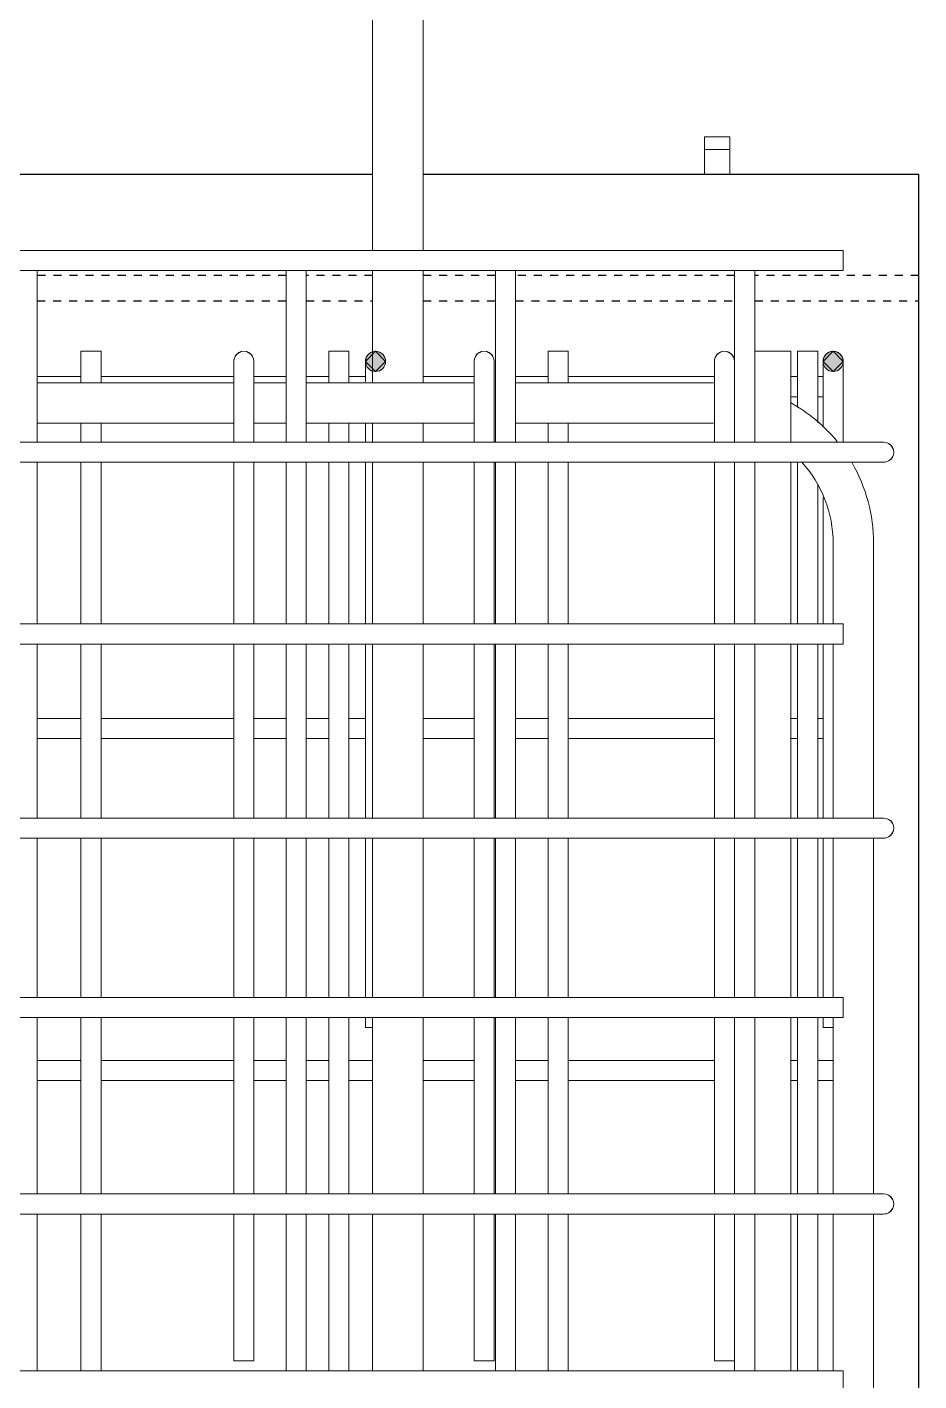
# Model space of a CAD drawing. Header units: millimetres. Extents: x -14581 to 6741, y -2784 to 21137.
# Drawn here: x -12387 to -12034, y 3222 to 3758 of the extents above; entities that cross this region are included whole.
import ezdxf

# ---------------------------------------------------------------- set-up
doc = ezdxf.new("R2010")
doc.units = ezdxf.units.MM
doc.linetypes.add('Dash', pattern=[6.36, 3.18, -3.18])
for name, color, linetype, lineweight in [('A-GENM', 13, 'Continuous', 18), ('A-WALL', 113, 'Continuous', 25), ('A-WALL-HDLN', 110, 'Dash', 25), ('S-RBAR', 171, 'Continuous', 18)]:
    doc.layers.add(name, color=color, linetype=linetype, lineweight=lineweight)

# ---------------------------------------------------------------- blocks, each defined once
blk = doc.blocks.new('RR spread anchor face based - RR-SA-3_0-200-1726827-Elevation Front Copy 1')
at = {"layer": 'A-GENM'}
for p, q in [((-12620.80383016151, 3709.999999999211), (-12620.80383016151, 3714.999999999211)), ((-12620.80383016151, 3714.999999999211), (-12610.80383016151, 3714.999999999211)), ((-12610.80383016151, 3714.999999999211), (-12610.80383016151, 3709.999999999211)), ((-12620.80383016151, 3699.999999999595), (-12620.80383016151, 3709.999999999211)), ((-12610.80383016151, 3709.999999999211), (-12620.80383016151, 3709.999999999211)), ((-12610.80383016151, 3709.999999999211), (-12610.80383016151, 3699.999999999595))]:
    blk.add_line(p, q, dxfattribs=at)

msp = doc.modelspace()

# ---------------------------------------------------------------- hatches: boundary and pattern name
at = {"layer": 'S-RBAR'}
h = msp.add_hatch(color=256, dxfattribs=at)
edge = h.paths.add_edge_path()
edge.add_arc((-12249.19798223637, 3625.999999999212), 4, 0, 360)
for points in [[(-12249.19798223637, 3621.999999999216), (-12245.19798223637, 3625.999999999217), (-12249.19798223637, 3629.999999999218), (-12253.19798223637, 3625.999999999217)], [(-12067.80383016152, 3621.999999999216), (-12063.80383016152, 3625.999999999217), (-12067.80383016152, 3629.999999999218), (-12071.80383016152, 3625.999999999217)]]:
    msp.add_hatch(color=256, dxfattribs=at).paths.add_polyline_path(points)
h = msp.add_hatch(color=256, dxfattribs=at)
edge = h.paths.add_edge_path()
edge.add_arc((-12067.80383016152, 3625.999999999212), 3.999999999998181, 0, 360)

# ---------------------------------------------------------------- linework, layer by layer
at = {"layer": 'A-WALL'}
for p, q in [((-12250.36633016154, 3699.999999999594), (-12733.80383016153, 3699.999999999594)), ((-12033.80383016152, 3699.999999999594), (-12230.36633016154, 3699.999999999594)), ((-12033.80383016152, 3039.999999999594), (-12033.80383016152, 3699.999999999594))]:
    msp.add_line(p, q, dxfattribs=at)
at = {"layer": 'A-WALL-HDLN'}
for p, q in [((-12284.65446422929, 3659.999999999213), (-12383.34239174051, 3659.999999999213)), ((-12250.36633016154, 3659.999999999213), (-12276.65446422929, 3659.999999999213)), ((-12201.71653671807, 3659.999999999213), (-12230.36633016154, 3659.999999999213)), ((-12106.90360920685, 3659.999999999213), (-12193.71653671807, 3659.999999999213)), ((-12033.80383016152, 3659.999999999213), (-12098.90360920685, 3659.999999999213)), ((-12383.34239174051, 3649.999999999978), (-12284.65446422929, 3649.999999999979)), ((-12276.65446422929, 3649.999999999979), (-12250.36633016154, 3649.999999999979)), ((-12230.36633016154, 3649.999999999979), (-12201.71653671807, 3649.999999999979)), ((-12193.71653671807, 3649.999999999979), (-12106.90360920685, 3649.99999999998)), ((-12098.90360920685, 3649.99999999998), (-12033.80383016152, 3649.99999999998))]:
    msp.add_line(p, q, dxfattribs=at)
at = {"layer": 'S-RBAR'}
for p, q in [((-12250.36633016154, 4680.000000000216), (-12250.36633016154, 3669.999999999594)), ((-12230.36633016154, 4680.000000000216), (-12230.36633016154, 3669.999999999594)), ((-12063.80383016152, 3669.999999999594), (-12823.80383016152, 3669.999999999594)), ((-12063.80383016152, 3669.999999999594), (-12063.80383016152, 3661.999999999594)), ((-12063.80383016152, 3661.999999999594), (-12823.80383016152, 3661.999999999594)), ((-12383.34239174051, 3593.999999999214), (-12383.34239174051, 3661.999999999595)), ((-12284.65446422929, 3593.999999999214), (-12284.65446422929, 3661.999999999595)), ((-12276.65446422929, 3593.999999999214), (-12276.65446422929, 3661.999999999595)), ((-12250.36633016154, 3661.999999999593), (-12250.36633016154, 3617.499999999598)), ((-12230.36633016154, 3661.999999999593), (-12230.36633016154, 3617.499999999598)), ((-12201.71653671807, 3593.999999999214), (-12201.71653671807, 3661.999999999595)), ((-12193.71653671807, 3593.999999999214), (-12193.71653671807, 3661.999999999595)), ((-12106.90360920685, 3593.999999999214), (-12106.90360920685, 3661.999999999595)), ((-12098.90360920685, 3593.999999999214), (-12098.90360920685, 3661.999999999595)), ((-12358.00814823526, 3629.999999999213), (-12366.00814823526, 3629.999999999213)), ((-12366.00814823526, 3617.499999999598), (-12366.00814823526, 3629.999999999213)), ((-12358.00814823526, 3617.499999999598), (-12358.00814823526, 3629.999999999213)), ((-12259.75631401528, 3629.999999999213), (-12267.75631401528, 3629.999999999213)), ((-12267.75631401528, 3617.499999999598), (-12267.75631401528, 3629.999999999213)), ((-12259.75631401528, 3617.499999999598), (-12259.75631401528, 3629.999999999213)), ((-12249.19798223637, 3629.999999999218), (-12253.19798223637, 3625.999999999217)), ((-12245.19798223637, 3625.999999999217), (-12249.19798223637, 3629.999999999218)), ((-12172.78987546476, 3629.999999999213), (-12180.78987546476, 3629.999999999213)), ((-12180.78987546476, 3617.499999999598), (-12180.78987546476, 3629.999999999213)), ((-12172.78987546476, 3617.499999999598), (-12172.78987546476, 3629.999999999213)), ((-12084.55383016151, 3629.999999999213), (-12098.90360920685, 3629.999999999213)), ((-12084.55383016151, 3593.999999999213), (-12084.55383016151, 3629.999999999213)), ((-12073.93073907951, 3629.999999999213), (-12081.9307390795, 3629.999999999213)), ((-12081.9307390795, 3607.747171548732), (-12081.9307390795, 3629.999999999213)), ((-12073.93073907951, 3601.608555644903), (-12073.93073907951, 3629.999999999213)), ((-12067.80383016152, 3629.999999999218), (-12071.80383016152, 3625.999999999217)), ((-12063.80383016152, 3625.999999999217), (-12067.80383016152, 3629.999999999218)), ((-12305.41103401796, 3594.179344907723), (-12305.41103401796, 3625.999999999203)), ((-12297.41103401796, 3594.179344907723), (-12297.41103401796, 3625.999999999203)), ((-12253.19798223637, 3625.999999999212), (-12253.19798223637, 3617.922472957413)), ((-12253.19798223637, 3625.999999999217), (-12249.19798223637, 3621.999999999216)), ((-12249.19798223637, 3621.999999999216), (-12245.19798223637, 3625.999999999217)), ((-12210.15698254872, 3594.179344907723), (-12210.15698254872, 3625.999999999203)), ((-12202.15698254872, 3594.179344907723), (-12202.15698254872, 3625.999999999203)), ((-12114.90293107948, 3594.179344907723), (-12114.90293107948, 3625.999999999203)), ((-12071.80383016152, 3625.999999999212), (-12071.80383016152, 3605.999999999213)), ((-12071.80383016152, 3625.999999999217), (-12067.80383016152, 3621.999999999216)), ((-12067.80383016152, 3621.999999999216), (-12063.80383016152, 3625.999999999217)), ((-12063.80383016152, 3625.999999999212), (-12063.80383016152, 3605.999999999213)), ((-12366.00814823526, 3619.999999999593), (-12383.34239174051, 3619.999999999593)), ((-12305.41103401796, 3617.499999999598), (-12383.34239174051, 3617.499999999598)), ((-12305.41103401796, 3619.999999999593), (-12358.00814823526, 3619.999999999593)), ((-12284.65446422929, 3619.999999999593), (-12297.41103401796, 3619.999999999593)), ((-12284.65446422929, 3617.499999999598), (-12297.41103401796, 3617.499999999598)), ((-12267.75631401528, 3619.999999999593), (-12276.65446422929, 3619.999999999593)), ((-12210.15698254872, 3617.499999999598), (-12276.65446422929, 3617.499999999598)), ((-12253.19798223637, 3619.999999999593), (-12259.75631401528, 3619.999999999593)), ((-12210.15698254872, 3619.999999999593), (-12230.36633016154, 3619.999999999593)), ((-12180.78987546476, 3619.999999999593), (-12193.71653671807, 3619.999999999593)), ((-12115.30383016152, 3617.499999999598), (-12193.71653671807, 3617.499999999598)), ((-12114.90293107948, 3619.999999999593), (-12172.78987546476, 3619.999999999593)), ((-12081.9307390795, 3619.999999999593), (-12084.55383016151, 3619.999999999593)), ((-12071.80383016152, 3619.999999999593), (-12073.9307390795, 3619.999999999593)), ((-12081.9307390795, 3611.999999999593), (-12084.55383016151, 3611.999999999593)), ((-12071.80383016152, 3611.999999999593), (-12073.9307390795, 3611.999999999593)), ((-12071.80383016152, 3605.999999999213), (-12071.80383016152, 3599.976521031158)), ((-12063.80383016152, 3605.999999999213), (-12063.80383016152, 3593.999999999214)), ((-12305.41103401796, 3601.499999999599), (-12383.34239174051, 3601.499999999599)), ((-12366.00814823526, 3593.999999999214), (-12366.00814823526, 3601.499999999599)), ((-12358.00814823526, 3593.999999999214), (-12358.00814823526, 3601.499999999599)), ((-12284.65446422929, 3601.499999999599), (-12297.41103401796, 3601.499999999599)), ((-12210.15698254872, 3601.499999999599), (-12276.65446422929, 3601.499999999599)), ((-12267.75631401528, 3593.999999999214), (-12267.75631401528, 3601.499999999599)), ((-12259.75631401528, 3593.999999999214), (-12259.75631401528, 3601.499999999599)), ((-12253.19798223637, 3601.499999999598), (-12253.19798223637, 3593.999999999214)), ((-12250.36633016154, 3601.499999999598), (-12250.36633016154, 3593.999999999213)), ((-12230.36633016154, 3601.499999999598), (-12230.36633016154, 3593.999999999213)), ((-12115.30383016152, 3601.499999999599), (-12193.71653671807, 3601.499999999599)), ((-12180.78987546476, 3593.999999999214), (-12180.78987546476, 3601.499999999599)), ((-12172.78987546476, 3593.999999999214), (-12172.78987546476, 3601.499999999599)), ((-12443.80383016152, 3593.999999999213), (-12083.80383016152, 3593.999999999213)), ((-12047.80383016152, 3593.999999999213), (-12083.80383016152, 3593.999999999213)), ((-12443.80383016152, 3585.999999999213), (-12083.80383016152, 3585.999999999213)), ((-12383.34239174051, 3521.999999999595), (-12383.34239174051, 3585.999999999212)), ((-12366.00814823526, 3521.999999999595), (-12366.00814823526, 3585.999999999213)), ((-12358.00814823526, 3521.999999999595), (-12358.00814823526, 3585.999999999213)), ((-12305.41103401796, 3585.999999999213), (-12305.41103401796, 3521.999999999596)), ((-12297.41103401796, 3585.999999999213), (-12297.41103401796, 3521.999999999596)), ((-12284.65446422929, 3521.999999999595), (-12284.65446422929, 3585.999999999212)), ((-12276.65446422929, 3521.999999999595), (-12276.65446422929, 3585.999999999212)), ((-12267.75631401528, 3521.999999999595), (-12267.75631401528, 3585.999999999213)), ((-12259.75631401528, 3521.999999999595), (-12259.75631401528, 3585.999999999213)), ((-12253.19798223637, 3585.999999999213), (-12253.19798223637, 3521.999999999595)), ((-12250.36633016154, 3585.999999999212), (-12250.36633016154, 3521.999999999595)), ((-12230.36633016154, 3585.999999999212), (-12230.36633016154, 3521.999999999595)), ((-12210.15698254872, 3585.999999999213), (-12210.15698254872, 3521.999999999596)), ((-12202.15698254872, 3585.999999999213), (-12202.15698254872, 3521.999999999596)), ((-12201.71653671807, 3521.999999999595), (-12201.71653671807, 3585.999999999212)), ((-12193.71653671807, 3521.999999999595), (-12193.71653671807, 3585.999999999212)), ((-12180.78987546476, 3521.999999999595), (-12180.78987546476, 3585.999999999213)), ((-12172.78987546476, 3521.999999999595), (-12172.78987546476, 3585.999999999213)), ((-12114.90293107948, 3585.999999999213), (-12114.90293107948, 3521.999999999596)), ((-12106.90360920685, 3521.999999999595), (-12106.90360920685, 3585.999999999212)), ((-12106.90293107949, 3585.999999999213), (-12106.90293107949, 3521.999999999596)), ((-12098.90360920685, 3521.999999999595), (-12098.90360920685, 3585.999999999212)), ((-12084.55383016151, 3521.999999999594), (-12084.55383016151, 3585.999999999213)), ((-12047.80383016152, 3585.999999999213), (-12083.80383016152, 3585.999999999213)), ((-12081.9307390795, 3521.999999999595), (-12081.9307390795, 3585.999999999213)), ((-12073.93073907951, 3521.999999999595), (-12073.93073907951, 3577.178110462967)), ((-12071.80383016152, 3572.043298107229), (-12071.80383016152, 3521.999999999595)), ((-12067.80383016152, 3521.999999999595), (-12067.80383016152, 3553.999999999598)), ((-12051.80383016152, 3445.06060605984), (-12051.80383016152, 3553.999999999598)), ((-12063.80383016152, 3521.999999999594), (-12823.80383016152, 3521.999999999594)), ((-12063.80383016152, 3521.999999999594), (-12063.80383016152, 3513.999999999594)), ((-12063.80383016152, 3513.999999999594), (-12823.80383016152, 3513.999999999594)), ((-12383.34239174051, 3445.06060605984), (-12383.34239174051, 3513.999999999593)), ((-12366.00814823526, 3445.06060605984), (-12366.00814823526, 3513.999999999595)), ((-12358.00814823526, 3445.06060605984), (-12358.00814823526, 3513.999999999595)), ((-12305.41103401796, 3513.999999999595), (-12305.41103401796, 3445.06060605984)), ((-12297.41103401796, 3513.999999999595), (-12297.41103401796, 3445.06060605984)), ((-12284.65446422929, 3445.06060605984), (-12284.65446422929, 3513.999999999593)), ((-12276.65446422929, 3445.06060605984), (-12276.65446422929, 3513.999999999593)), ((-12267.75631401528, 3445.06060605984), (-12267.75631401528, 3513.999999999595)), ((-12259.75631401528, 3445.06060605984), (-12259.75631401528, 3513.999999999595)), ((-12253.19798223637, 3513.999999999594), (-12253.19798223637, 3445.06060605984)), ((-12250.36633016154, 3513.999999999594), (-12250.36633016154, 3445.060606059839)), ((-12230.36633016154, 3513.999999999594), (-12230.36633016154, 3445.060606059839)), ((-12210.15698254872, 3513.999999999595), (-12210.15698254872, 3445.06060605984)), ((-12202.15698254872, 3513.999999999595), (-12202.15698254872, 3445.06060605984)), ((-12201.71653671807, 3445.06060605984), (-12201.71653671807, 3513.999999999593)), ((-12193.71653671807, 3445.06060605984), (-12193.71653671807, 3513.999999999593)), ((-12180.78987546476, 3445.06060605984), (-12180.78987546476, 3513.999999999595)), ((-12172.78987546476, 3445.06060605984), (-12172.78987546476, 3513.999999999595)), ((-12114.90293107948, 3513.999999999595), (-12114.90293107948, 3445.06060605984)), ((-12106.90360920685, 3445.06060605984), (-12106.90360920685, 3513.999999999593)), ((-12106.90293107949, 3513.999999999595), (-12106.90293107949, 3445.06060605984)), ((-12098.90360920685, 3445.06060605984), (-12098.90360920685, 3513.999999999593)), ((-12084.55383016151, 3445.06060605984), (-12084.55383016151, 3513.999999999594)), ((-12081.9307390795, 3445.06060605984), (-12081.9307390795, 3513.999999999595)), ((-12073.93073907951, 3445.06060605984), (-12073.93073907951, 3513.999999999595)), ((-12071.80383016152, 3513.999999999594), (-12071.80383016152, 3445.06060605984)), ((-12067.80383016152, 3445.06060605984), (-12067.80383016152, 3513.999999999594)), ((-12366.00814823526, 3484.499999999593), (-12383.34239174051, 3484.499999999593)), ((-12305.41103401796, 3484.499999999593), (-12358.00814823526, 3484.499999999593)), ((-12284.65446422929, 3484.499999999593), (-12297.41103401796, 3484.499999999593)), ((-12267.75631401528, 3484.499999999593), (-12276.65446422929, 3484.499999999593)), ((-12253.19798223637, 3484.499999999593), (-12259.75631401528, 3484.499999999593)), ((-12210.15698254872, 3484.499999999593), (-12230.36633016154, 3484.499999999593)), ((-12180.78987546476, 3484.499999999593), (-12193.71653671807, 3484.499999999593)), ((-12114.90293107948, 3484.499999999593), (-12172.78987546476, 3484.499999999593)), ((-12081.9307390795, 3484.499999999593), (-12084.55383016151, 3484.499999999593)), ((-12071.80383016152, 3484.499999999593), (-12073.9307390795, 3484.499999999593)), ((-12366.00814823526, 3476.499999999593), (-12383.34239174051, 3476.499999999593)), ((-12305.41103401796, 3476.499999999593), (-12358.00814823526, 3476.499999999593)), ((-12284.65446422929, 3476.499999999593), (-12297.41103401796, 3476.499999999593)), ((-12267.75631401528, 3476.499999999593), (-12276.65446422929, 3476.499999999593)), ((-12253.19798223637, 3476.499999999593), (-12259.75631401528, 3476.499999999593)), ((-12210.15698254872, 3476.499999999593), (-12230.36633016154, 3476.499999999593)), ((-12180.78987546476, 3476.499999999593), (-12193.71653671807, 3476.499999999593)), ((-12114.90293107948, 3476.499999999593), (-12172.78987546476, 3476.499999999593)), ((-12081.9307390795, 3476.499999999593), (-12084.55383016151, 3476.499999999593)), ((-12071.80383016152, 3476.499999999593), (-12073.9307390795, 3476.499999999593)), ((-12443.80383016152, 3445.06060605984), (-12083.80383016152, 3445.06060605984)), ((-12047.80383016152, 3445.06060605984), (-12083.80383016152, 3445.06060605984)), ((-12443.80383016152, 3437.060606059839), (-12083.80383016152, 3437.060606059839)), ((-12383.34239174051, 3373.999999999594), (-12383.34239174051, 3437.060606059839)), ((-12366.00814823526, 3373.999999999595), (-12366.00814823526, 3437.060606059839)), ((-12358.00814823526, 3373.999999999595), (-12358.00814823526, 3437.060606059839)), ((-12305.41103401796, 3437.060606059839), (-12305.41103401796, 3373.999999999595)), ((-12297.41103401796, 3437.060606059839), (-12297.41103401796, 3373.999999999595)), ((-12284.65446422929, 3373.999999999594), (-12284.65446422929, 3437.060606059839)), ((-12276.65446422929, 3373.999999999594), (-12276.65446422929, 3437.060606059839)), ((-12267.75631401528, 3373.999999999595), (-12267.75631401528, 3437.060606059839)), ((-12259.75631401528, 3373.999999999595), (-12259.75631401528, 3437.060606059839)), ((-12253.19798223637, 3437.060606059839), (-12253.19798223637, 3373.999999999595)), ((-12250.36633016154, 3437.060606059838), (-12250.36633016154, 3373.999999999594)), ((-12230.36633016154, 3437.060606059838), (-12230.36633016154, 3373.999999999594)), ((-12210.15698254872, 3437.060606059839), (-12210.15698254872, 3373.999999999595)), ((-12202.15698254872, 3437.060606059839), (-12202.15698254872, 3373.999999999595)), ((-12201.71653671807, 3373.999999999594), (-12201.71653671807, 3437.060606059839)), ((-12193.71653671807, 3373.999999999594), (-12193.71653671807, 3437.060606059839)), ((-12180.78987546476, 3373.999999999595), (-12180.78987546476, 3437.060606059839)), ((-12172.78987546476, 3373.999999999595), (-12172.78987546476, 3437.060606059839)), ((-12114.90293107948, 3437.060606059839), (-12114.90293107948, 3373.999999999595)), ((-12106.90360920685, 3373.999999999594), (-12106.90360920685, 3437.060606059839)), ((-12106.90293107949, 3437.060606059839), (-12106.90293107949, 3373.999999999595)), ((-12098.90360920685, 3373.999999999594), (-12098.90360920685, 3437.060606059839)), ((-12084.55383016151, 3373.999999999595), (-12084.55383016151, 3437.060606059839)), ((-12047.80383016152, 3437.060606059839), (-12083.80383016152, 3437.060606059839)), ((-12081.9307390795, 3373.999999999595), (-12081.9307390795, 3437.060606059839)), ((-12073.93073907951, 3373.999999999595), (-12073.93073907951, 3437.060606059839)), ((-12071.80383016152, 3437.060606059839), (-12071.80383016152, 3373.999999999595)), ((-12067.80383016152, 3373.999999999595), (-12067.80383016152, 3437.060606059839)), ((-12051.80383016152, 3296.121212120466), (-12051.80383016152, 3437.060606059839)), ((-12063.80383016152, 3373.999999999594), (-12823.80383016152, 3373.999999999594)), ((-12063.80383016152, 3373.999999999594), (-12063.80383016152, 3365.999999999594)), ((-12063.80383016152, 3365.999999999594), (-12823.80383016152, 3365.999999999594)), ((-12383.34239174051, 3296.121212120466), (-12383.34239174051, 3365.999999999593)), ((-12366.00814823526, 3296.121212120467), (-12366.00814823526, 3365.999999999594)), ((-12358.00814823526, 3296.121212120467), (-12358.00814823526, 3365.999999999594)), ((-12305.41103401796, 3365.999999999594), (-12305.41103401796, 3296.121212120466)), ((-12297.41103401796, 3365.999999999594), (-12297.41103401796, 3296.121212120466)), ((-12284.65446422929, 3296.121212120466), (-12284.65446422929, 3365.999999999593)), ((-12276.65446422929, 3296.121212120466), (-12276.65446422929, 3365.999999999593)), ((-12267.75631401528, 3296.121212120467), (-12267.75631401528, 3365.999999999594)), ((-12259.75631401528, 3296.121212120467), (-12259.75631401528, 3365.999999999594)), ((-12253.19798223637, 3365.999999999594), (-12253.19798223637, 3361.999999999223)), ((-12250.36633016154, 3365.999999999593), (-12250.36633016154, 3296.121212120466)), ((-12230.36633016154, 3365.999999999593), (-12230.36633016154, 3296.121212120466)), ((-12210.15698254872, 3365.999999999594), (-12210.15698254872, 3296.121212120466)), ((-12202.15698254872, 3365.999999999594), (-12202.15698254872, 3296.121212120466)), ((-12201.71653671807, 3296.121212120466), (-12201.71653671807, 3365.999999999593)), ((-12193.71653671807, 3296.121212120466), (-12193.71653671807, 3365.999999999593)), ((-12180.78987546476, 3296.121212120467), (-12180.78987546476, 3365.999999999594)), ((-12172.78987546476, 3296.121212120467), (-12172.78987546476, 3365.999999999594)), ((-12114.90293107948, 3365.999999999594), (-12114.90293107948, 3296.121212120466)), ((-12106.90360920685, 3296.121212120466), (-12106.90360920685, 3365.999999999593)), ((-12106.90293107949, 3365.999999999594), (-12106.90293107949, 3296.121212120466)), ((-12098.90360920685, 3296.121212120466), (-12098.90360920685, 3365.999999999593)), ((-12084.55383016151, 3296.121212120466), (-12084.55383016151, 3365.999999999594)), ((-12081.9307390795, 3296.121212120466), (-12081.9307390795, 3365.999999999594)), ((-12073.93073907951, 3296.121212120467), (-12073.93073907951, 3365.999999999594)), ((-12071.80383016152, 3365.999999999594), (-12071.80383016152, 3361.999999999223)), ((-12067.80383016152, 3296.121212120466), (-12067.80383016152, 3365.999999999594)), ((-12253.19798223637, 3361.999999999223), (-12250.36633016153, 3361.999999999223)), ((-12071.80383016152, 3361.999999999223), (-12067.80383016152, 3361.999999999223)), ((-12366.00814823526, 3348.999999999594), (-12383.34239174051, 3348.999999999594)), ((-12305.41103401796, 3348.999999999594), (-12358.00814823526, 3348.999999999594)), ((-12284.65446422929, 3348.999999999594), (-12297.41103401796, 3348.999999999594)), ((-12267.75631401528, 3348.999999999594), (-12276.65446422929, 3348.999999999594)), ((-12250.36633016153, 3348.999999999594), (-12259.75631401528, 3348.999999999594)), ((-12210.15698254872, 3348.999999999594), (-12230.36633016154, 3348.999999999594)), ((-12180.78987546476, 3348.999999999594), (-12193.71653671807, 3348.999999999594)), ((-12114.90293107948, 3348.999999999594), (-12172.78987546476, 3348.999999999594)), ((-12081.9307390795, 3348.999999999594), (-12084.55383016151, 3348.999999999594)), ((-12067.80383016152, 3348.999999999594), (-12073.9307390795, 3348.999999999594)), ((-12366.00814823526, 3340.999999999593), (-12383.34239174051, 3340.999999999593)), ((-12305.41103401796, 3340.999999999593), (-12358.00814823526, 3340.999999999593)), ((-12284.65446422929, 3340.999999999593), (-12297.41103401796, 3340.999999999593)), ((-12267.75631401528, 3340.999999999593), (-12276.65446422929, 3340.999999999593)), ((-12250.36633016153, 3340.999999999593), (-12259.75631401528, 3340.999999999593)), ((-12210.15698254872, 3340.999999999593), (-12230.36633016154, 3340.999999999593)), ((-12180.78987546476, 3340.999999999593), (-12193.71653671807, 3340.999999999593)), ((-12114.90293107948, 3340.999999999593), (-12172.78987546476, 3340.999999999593)), ((-12081.9307390795, 3340.999999999593), (-12084.55383016151, 3340.999999999593)), ((-12067.80383016152, 3340.999999999593), (-12073.9307390795, 3340.999999999593)), ((-12443.80383016152, 3296.121212120466), (-12083.80383016152, 3296.121212120466)), ((-12047.80383016152, 3296.121212120466), (-12083.80383016152, 3296.121212120466)), ((-12443.80383016152, 3288.121212120466), (-12083.80383016152, 3288.121212120466)), ((-12383.34239174051, 3225.999999999593), (-12383.34239174051, 3288.121212120465)), ((-12366.00814823526, 3225.999999999594), (-12366.00814823526, 3288.121212120466)), ((-12358.00814823526, 3225.999999999594), (-12358.00814823526, 3288.121212120466)), ((-12305.41103401796, 3288.121212120466), (-12305.41103401796, 3229.999999999203)), ((-12297.41103401796, 3288.121212120466), (-12297.41103401796, 3229.999999999203)), ((-12284.65446422929, 3225.999999999593), (-12284.65446422929, 3288.121212120465)), ((-12276.65446422929, 3225.999999999593), (-12276.65446422929, 3288.121212120465)), ((-12267.75631401528, 3225.999999999594), (-12267.75631401528, 3288.121212120466)), ((-12259.75631401528, 3225.999999999594), (-12259.75631401528, 3288.121212120466)), ((-12250.36633016154, 3288.121212120465), (-12250.36633016154, 3225.999999999593)), ((-12230.36633016154, 3288.121212120465), (-12230.36633016154, 3225.999999999593)), ((-12210.15698254872, 3288.121212120466), (-12210.15698254872, 3229.999999999203)), ((-12202.15698254872, 3288.121212120466), (-12202.15698254872, 3229.999999999203)), ((-12201.71653671807, 3225.999999999593), (-12201.71653671807, 3288.121212120465)), ((-12193.71653671807, 3225.999999999593), (-12193.71653671807, 3288.121212120465)), ((-12180.78987546476, 3225.999999999594), (-12180.78987546476, 3288.121212120466)), ((-12172.78987546476, 3225.999999999594), (-12172.78987546476, 3288.121212120466)), ((-12114.90293107948, 3288.121212120466), (-12114.90293107948, 3229.999999999203)), ((-12106.90360920685, 3225.999999999593), (-12106.90360920685, 3288.121212120465)), ((-12106.90293107949, 3288.121212120466), (-12106.90293107949, 3229.999999999203)), ((-12098.90360920685, 3225.999999999593), (-12098.90360920685, 3288.121212120465)), ((-12084.55383016151, 3225.999999999593), (-12084.55383016151, 3288.121212120465)), ((-12047.80383016152, 3288.121212120466), (-12083.80383016152, 3288.121212120466)), ((-12081.9307390795, 3225.999999999594), (-12081.9307390795, 3288.121212120466)), ((-12073.93073907951, 3225.999999999594), (-12073.93073907951, 3288.121212120466)), ((-12067.80383016152, 3225.999999999594), (-12067.80383016152, 3288.121212120466)), ((-12051.80383016152, 3147.181818181092), (-12051.80383016152, 3288.121212120466)), ((-12305.41103401796, 3229.999999999203), (-12297.41103401796, 3229.999999999203)), ((-12210.15698254872, 3229.999999999203), (-12202.15698254872, 3229.999999999203)), ((-12114.90293107948, 3229.999999999203), (-12106.90293107949, 3229.999999999203)), ((-12063.80383016152, 3225.999999999593), (-12823.80383016152, 3225.999999999593)), ((-12063.80383016152, 3225.999999999593), (-12063.80383016152, 3217.999999999593))]:
    msp.add_line(p, q, dxfattribs=at)
for centre, radius in [((-12249.19798223637, 3625.999999999212), 4), ((-12067.80383016152, 3625.999999999212), 3.999999999998181)]:
    msp.add_circle(centre, radius, dxfattribs=at)
for centre, radius, start, end in [((-12301.41103401796, 3625.999999999204), 4.000000000000188, 359.9999999999801, 180.0000000000065), ((-12301.41103401796, 3625.999999999204), 4.000000000000004, 165.0000000000083, 180.0000000000127), ((-12301.41103401796, 3625.999999999204), 4.000000000000004, 104.9999999999947, 149.9999999999955), ((-12301.41103401796, 3625.999999999204), 3.999999999998753, 29.99999999999453, 74.99999999999959), ((-12249.19798223637, 3625.999999999214), 3.999999999998127, 107.0690648771735, 180.0000000000228), ((-12206.15698254872, 3625.999999999204), 4.000000000000188, 359.9999999999801, 180.0000000000065), ((-12206.15698254872, 3625.999999999204), 3.999999999998247, 165.0000000000078, 180.0000000000127), ((-12206.15698254872, 3625.999999999204), 3.999999999998247, 105.000000000001, 150.0000000000064), ((-12206.15698254872, 3625.999999999204), 4.000000000000328, 29.99999999999126, 75.00000000000522), ((-12110.90293107949, 3625.999999999204), 3.999999999999553, 0.07463064674580787, 180.0000000000127), ((-12110.90293107949, 3625.999999999204), 3.999999999998872, 165.16445411854, 180.0000000000127), ((-12110.90293107949, 3625.999999999204), 3.999999999997776, 104.9999999999775, 150.0000000000094), ((-12110.90293107949, 3625.999999999204), 3.999999999999419, 29.99999999998563, 75.00000000000196), ((-12067.80383016152, 3625.999999999214), 3.999999999998127, 359.9999999999833, 180.0000000000228), ((-12115.30383016152, 3553.999999999598), 63.5000000000006, 39.40973002613273, 60.97943252832187), ((-12047.80383016152, 3589.999999999213), 4.000000000001819, 269.9999999999996, 90), ((-12047.80383016152, 3589.999999999213), 4.000000000001903, 15.00000000000069, 60.00000000001026), ((-12115.30383016152, 3553.999999999598), 47.50000000000096, 2.798888119687895e-13, 42.57932329809287), ((-12115.30383016152, 3553.999999999598), 63.50000000000182, 0, 30.00000000000077), ((-12047.80383016152, 3589.999999999213), 4.000000000000004, 269.9999999999996, 284.9999999999945), ((-12047.80383016152, 3589.999999999213), 4.000000000000004, 299.9999999999976, 344.9999999999993), ((-12047.80383016152, 3441.06060605984), 4.000000000001819, 269.9999999999996, 90), ((-12047.80383016152, 3441.06060605984), 4.000000000001903, 15.0000000000015, 60.00000000001167), ((-12047.80383016152, 3441.06060605984), 4.000000000000004, 299.9999999999976, 344.9999999999993), ((-12047.80383016152, 3441.06060605984), 4.000000000000004, 269.9999999999996, 284.9999999999945), ((-12047.80383016152, 3292.121212120466), 4.000000000001819, 269.9999999999996, 90), ((-12047.80383016152, 3292.121212120466), 4.000000000001903, 15.0000000000015, 60.00000000001167), ((-12047.80383016152, 3292.121212120466), 4.000000000000004, 299.9999999999976, 344.9999999999993), ((-12047.80383016152, 3292.121212120466), 4.000000000000004, 269.9999999999996, 284.9999999999945)]:
    msp.add_arc(centre, radius, start, end, dxfattribs=at)

# ---------------------------------------------------------------- block references
at = {"layer": 'A-GENM'}
msp.add_blockref('RR spread anchor face based - RR-SA-3_0-200-1726827-Elevation Front Copy 1', (502.0000000000007, 0), dxfattribs=at)

doc.saveas('drawing.dxf')
